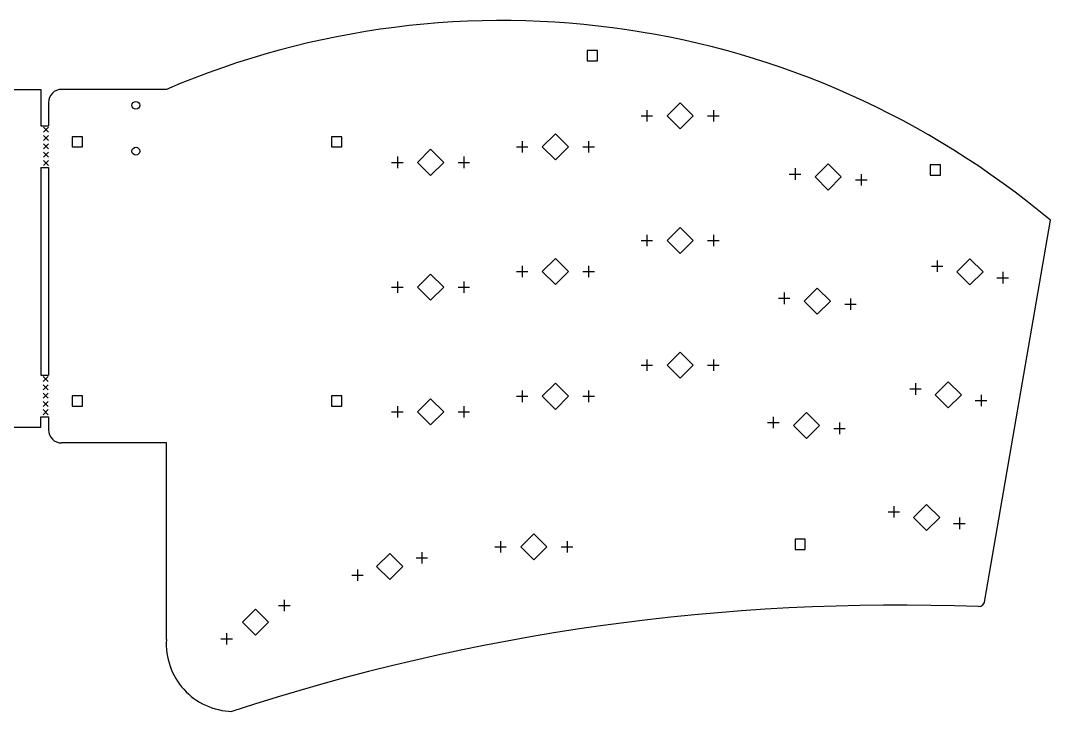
# Model space of a CAD drawing. Extents: x 1.3 to 13.6, y -7 to -2.1.
# Drawn here: x 7.38 to 13.57, y -6.21 to -2.05 of the extents above; entities that cross this region are included whole.
import ezdxf

# ---------------------------------------------------------------- set-up
doc = ezdxf.new("R2010")
doc.units = 0
doc.header["$MEASUREMENT"] = 0
doc.layers.add('BLACK', color=7, linetype='CONTINUOUS')

msp = doc.modelspace()

# ---------------------------------------------------------------- linework, layer by layer
at = {"layer": 'BLACK', "linetype": 'CONTINUOUS'}
for p, q in [((10.8449, -2.23571), (10.7837, -2.23571)), ((10.7837, -2.23571), (10.7837, -2.29695)), ((10.8449, -2.29695), (10.8449, -2.23571)), ((10.7837, -2.29695), (10.8449, -2.29695)), ((6.74957, -2.46859), (7.49953, -2.46859)), ((7.49953, -2.46859), (7.49953, -2.68733)), ((8.25376, -2.46859), (7.62384, -2.46859)), ((7.5451, -2.54733), (7.5451, -2.68733)), ((11.1423, -2.59259), (11.1423, -2.66149)), ((11.3423, -2.54854), (11.2638, -2.62704)), ((11.4208, -2.62704), (11.3423, -2.54854)), ((11.5423, -2.59259), (11.5423, -2.66149)), ((11.1079, -2.62704), (11.1768, -2.62704)), ((11.2638, -2.62704), (11.3423, -2.70554)), ((11.3423, -2.70554), (11.4208, -2.62704)), ((11.5079, -2.62704), (11.5768, -2.62704)), ((7.49953, -2.68733), (7.5451, -2.68733)), ((7.51387, -2.69552), (7.54487, -2.72652)), ((7.54487, -2.69552), (7.51387, -2.72652)), ((7.51387, -2.74552), (7.54487, -2.77652)), ((7.54487, -2.74552), (7.51387, -2.77652)), ((7.74895, -2.75293), (7.6877, -2.75293)), ((7.6877, -2.75293), (7.6877, -2.81418)), ((7.74895, -2.81418), (7.74895, -2.75293)), ((9.30801, -2.75293), (9.24676, -2.75293)), ((9.24676, -2.75293), (9.24676, -2.81418)), ((9.30801, -2.81418), (9.30801, -2.75293)), ((10.3923, -2.7796), (10.3923, -2.8485)), ((10.5923, -2.73555), (10.5138, -2.81405)), ((10.6708, -2.81405), (10.5923, -2.73555)), ((10.7923, -2.7796), (10.7923, -2.8485)), ((7.51387, -2.79552), (7.54487, -2.82652)), ((7.54487, -2.79552), (7.51387, -2.82652)), ((7.51387, -2.84552), (7.54487, -2.87652)), ((7.54487, -2.84552), (7.51387, -2.87652)), ((7.6877, -2.81418), (7.74895, -2.81418)), ((9.24676, -2.81418), (9.30801, -2.81418)), ((9.84232, -2.82905), (9.76382, -2.90755)), ((9.92082, -2.90755), (9.84232, -2.82905)), ((10.3579, -2.81405), (10.4268, -2.81405)), ((10.5138, -2.81405), (10.5923, -2.89255)), ((10.5923, -2.89255), (10.6708, -2.81405)), ((10.7579, -2.81405), (10.8268, -2.81405)), ((7.51387, -2.89552), (7.54487, -2.92652)), ((7.54487, -2.89552), (7.51387, -2.92652)), ((9.60787, -2.90755), (9.67677, -2.90755)), ((9.64232, -2.8731), (9.64232, -2.942)), ((9.76382, -2.90755), (9.84232, -2.98605)), ((9.84232, -2.98605), (9.92082, -2.90755)), ((10.0079, -2.90755), (10.0768, -2.90755)), ((10.0423, -2.8731), (10.0423, -2.942)), ((7.49953, -2.93733), (7.5451, -2.93733)), ((7.49953, -2.93733), (7.49953, -4.18724)), ((7.5451, -2.93733), (7.5451, -4.18724)), ((12.0332, -2.94331), (12.0332, -3.01221)), ((12.2325, -2.91669), (12.154, -2.99519)), ((12.311, -2.99519), (12.2325, -2.91669)), ((12.9074, -2.92321), (12.8462, -2.92321)), ((12.8462, -2.92321), (12.8462, -2.98445)), ((12.9074, -2.98445), (12.9074, -2.92321)), ((11.9988, -2.97776), (12.0677, -2.97776)), ((12.154, -2.99519), (12.2325, -3.07369)), ((12.2325, -3.07369), (12.311, -2.99519)), ((12.3973, -3.01262), (12.4662, -3.01262)), ((12.4317, -2.97817), (12.4317, -3.04707)), ((12.8462, -2.98445), (12.9074, -2.98445)), ((13.175, -5.53946), (13.5687, -3.256)), ((11.1423, -3.34259), (11.1423, -3.41149)), ((11.3423, -3.29854), (11.2638, -3.37704)), ((11.4208, -3.37704), (11.3423, -3.29854)), ((11.5423, -3.34259), (11.5423, -3.41149)), ((11.1079, -3.37704), (11.1768, -3.37704)), ((11.2638, -3.37704), (11.3423, -3.45554)), ((11.3423, -3.45554), (11.4208, -3.37704)), ((11.5079, -3.37704), (11.5768, -3.37704)), ((10.5923, -3.48555), (10.5138, -3.56405)), ((10.6708, -3.56405), (10.5923, -3.48555)), ((12.888, -3.49699), (12.888, -3.56589)), ((13.085, -3.48767), (13.0065, -3.56617)), ((13.1635, -3.56617), (13.085, -3.48767)), ((9.84232, -3.57905), (9.76382, -3.65755)), ((9.92082, -3.65755), (9.84232, -3.57905)), ((10.3579, -3.56405), (10.4268, -3.56405)), ((10.3923, -3.5296), (10.3923, -3.5985)), ((10.5138, -3.56405), (10.5923, -3.64255)), ((10.5923, -3.64255), (10.6708, -3.56405)), ((10.7579, -3.56405), (10.8268, -3.56405)), ((10.7923, -3.5296), (10.7923, -3.5985)), ((12.8536, -3.53144), (12.9225, -3.53144)), ((13.0065, -3.56617), (13.085, -3.64467)), ((13.085, -3.64467), (13.1635, -3.56617)), ((13.282, -3.56645), (13.282, -3.63535)), ((9.64232, -3.6231), (9.64232, -3.692)), ((10.0423, -3.6231), (10.0423, -3.692)), ((13.2475, -3.6009), (13.3164, -3.6009)), ((9.60787, -3.65755), (9.67677, -3.65755)), ((9.76382, -3.65755), (9.84232, -3.73605)), ((9.84232, -3.73605), (9.92082, -3.65755)), ((10.0079, -3.65755), (10.0768, -3.65755)), ((11.9679, -3.69046), (11.9679, -3.75935)), ((12.1671, -3.66384), (12.0886, -3.74234)), ((12.2456, -3.74234), (12.1671, -3.66384)), ((11.9334, -3.7249), (12.0023, -3.7249)), ((12.0886, -3.74234), (12.1671, -3.82084)), ((12.1671, -3.82084), (12.2456, -3.74234)), ((12.3319, -3.75977), (12.4008, -3.75977)), ((12.3664, -3.72532), (12.3664, -3.79422)), ((11.3423, -4.04854), (11.2638, -4.12704)), ((11.4208, -4.12704), (11.3423, -4.04854)), ((11.1079, -4.12704), (11.1768, -4.12704)), ((11.1423, -4.09259), (11.1423, -4.16149)), ((11.2638, -4.12704), (11.3423, -4.20554)), ((11.3423, -4.20554), (11.4208, -4.12704)), ((11.5079, -4.12704), (11.5768, -4.12704)), ((11.5423, -4.09259), (11.5423, -4.16149)), ((7.49953, -4.18724), (7.5451, -4.18724)), ((7.51206, -4.19434), (7.54306, -4.22534)), ((7.54306, -4.19434), (7.51206, -4.22534)), ((7.51206, -4.24434), (7.54306, -4.27534)), ((7.54306, -4.24434), (7.51206, -4.27534)), ((10.5923, -4.23555), (10.5138, -4.31405)), ((10.6708, -4.31405), (10.5923, -4.23555)), ((12.7234, -4.27005), (12.7923, -4.27005)), ((12.7578, -4.2356), (12.7578, -4.3045)), ((12.9548, -4.22628), (12.8763, -4.30478)), ((13.0333, -4.30478), (12.9548, -4.22628)), ((7.51206, -4.29434), (7.54306, -4.32534)), ((7.54306, -4.29434), (7.51206, -4.32534)), ((7.74895, -4.31199), (7.6877, -4.31199)), ((7.6877, -4.31199), (7.6877, -4.37323)), ((7.74895, -4.37323), (7.74895, -4.31199)), ((9.30801, -4.31199), (9.24676, -4.31199)), ((9.24676, -4.31199), (9.24676, -4.37323)), ((9.30801, -4.37323), (9.30801, -4.31199)), ((9.84232, -4.32905), (9.76382, -4.40755)), ((9.92082, -4.40755), (9.84232, -4.32905)), ((10.3579, -4.31405), (10.4268, -4.31405)), ((10.3923, -4.2796), (10.3923, -4.3485)), ((10.5138, -4.31405), (10.5923, -4.39255)), ((10.5923, -4.39255), (10.6708, -4.31405)), ((10.7579, -4.31405), (10.8268, -4.31405)), ((10.7923, -4.2796), (10.7923, -4.3485)), ((12.8763, -4.30478), (12.9548, -4.38328)), ((12.9548, -4.38328), (13.0333, -4.30478)), ((13.1517, -4.30506), (13.1517, -4.37396)), ((7.51206, -4.34434), (7.54306, -4.37534)), ((7.54306, -4.34434), (7.51206, -4.37534)), ((7.51206, -4.39434), (7.54306, -4.42534)), ((7.54306, -4.39434), (7.51206, -4.42534)), ((7.6877, -4.37323), (7.74895, -4.37323)), ((9.24676, -4.37323), (9.30801, -4.37323)), ((9.64232, -4.3731), (9.64232, -4.442)), ((10.0423, -4.3731), (10.0423, -4.442)), ((13.1173, -4.33951), (13.1862, -4.33951)), ((7.49953, -4.43722), (7.5451, -4.43722)), ((7.49953, -4.49972), (7.49953, -4.43722)), ((7.5451, -4.43722), (7.5451, -4.51584)), ((9.60787, -4.40755), (9.67677, -4.40755)), ((9.76382, -4.40755), (9.84232, -4.48605)), ((9.84232, -4.48605), (9.92082, -4.40755)), ((10.0079, -4.40755), (10.0768, -4.40755)), ((11.9025, -4.4376), (11.9025, -4.5065)), ((12.1017, -4.41098), (12.0232, -4.48948)), ((12.1802, -4.48948), (12.1017, -4.41098)), ((6.74957, -4.49972), (7.49953, -4.49972)), ((11.8681, -4.47205), (11.937, -4.47205)), ((12.0232, -4.48948), (12.1017, -4.56798)), ((12.1017, -4.56798), (12.1802, -4.48948)), ((12.2665, -4.50691), (12.3354, -4.50691)), ((12.301, -4.47246), (12.301, -4.54136)), ((8.25376, -4.59458), (7.62384, -4.59458)), ((8.25376, -5.77568), (8.25376, -4.59458)), ((12.5931, -5.00866), (12.662, -5.00866)), ((12.6276, -4.97421), (12.6276, -5.0431)), ((12.8245, -4.96488), (12.746, -5.04338)), ((12.903, -5.04338), (12.8245, -4.96488)), ((12.746, -5.04338), (12.8245, -5.12188)), ((12.8245, -5.12188), (12.903, -5.04338)), ((13.0215, -5.04367), (13.0215, -5.11256)), ((12.987, -5.07811), (13.0559, -5.07811)), ((10.2624, -5.18511), (10.2624, -5.25401)), ((10.4624, -5.14106), (10.3839, -5.21956)), ((10.5409, -5.21956), (10.4624, -5.14106)), ((10.6624, -5.18511), (10.6624, -5.25401)), ((12.0949, -5.17321), (12.0337, -5.17321)), ((12.0337, -5.17321), (12.0337, -5.23445)), ((12.0949, -5.23445), (12.0949, -5.17321)), ((9.59626, -5.25917), (9.51776, -5.33767)), ((9.67476, -5.33767), (9.59626, -5.25917)), ((9.78945, -5.25146), (9.78945, -5.32035)), ((10.228, -5.21956), (10.2969, -5.21956)), ((10.3839, -5.21956), (10.4624, -5.29806)), ((10.4624, -5.29806), (10.5409, -5.21956)), ((10.628, -5.21956), (10.6969, -5.21956)), ((12.0337, -5.23445), (12.0949, -5.23445)), ((9.755, -5.28591), (9.82389, -5.28591)), ((9.40307, -5.35498), (9.40307, -5.42388)), ((9.51776, -5.33767), (9.59626, -5.41617)), ((9.59626, -5.41617), (9.67476, -5.33767)), ((9.36863, -5.38943), (9.43752, -5.38943)), ((8.92793, -5.57231), (8.99683, -5.57231)), ((8.96238, -5.53787), (8.96238, -5.60676)), ((8.78917, -5.59382), (8.71067, -5.67232)), ((8.86767, -5.67232), (8.78917, -5.59382)), ((8.71067, -5.67232), (8.78917, -5.75082)), ((8.78917, -5.75082), (8.86767, -5.67232)), ((8.61597, -5.73787), (8.61597, -5.80676)), ((8.58152, -5.77231), (8.65042, -5.77231))]:
    msp.add_line(p, q, dxfattribs=at)
at = {"layer": 'BLACK'}
for centre in [(8.07022, -2.56436), (8.07022, -2.83995)]:
    msp.add_circle(centre, 0.02362, dxfattribs=at)
for centre, radius, start, end in [((10.2712, -7.1823), 5.1273, 49.975, 113.171), ((7.62384, -2.54733), 0.07874, 90, 180), ((7.62384, -4.51584), 0.07874, -180, -90), ((12.652, -18.4371), 12.8674, 87.846, 108.133), ((13.1356, -5.53946), 0.03937, -90, 0), ((8.6591, -5.80268), 0.40624, -183.811, -91.6422)]:
    msp.add_arc(centre, radius, start, end, dxfattribs=at)

doc.saveas('drawing.dxf')
